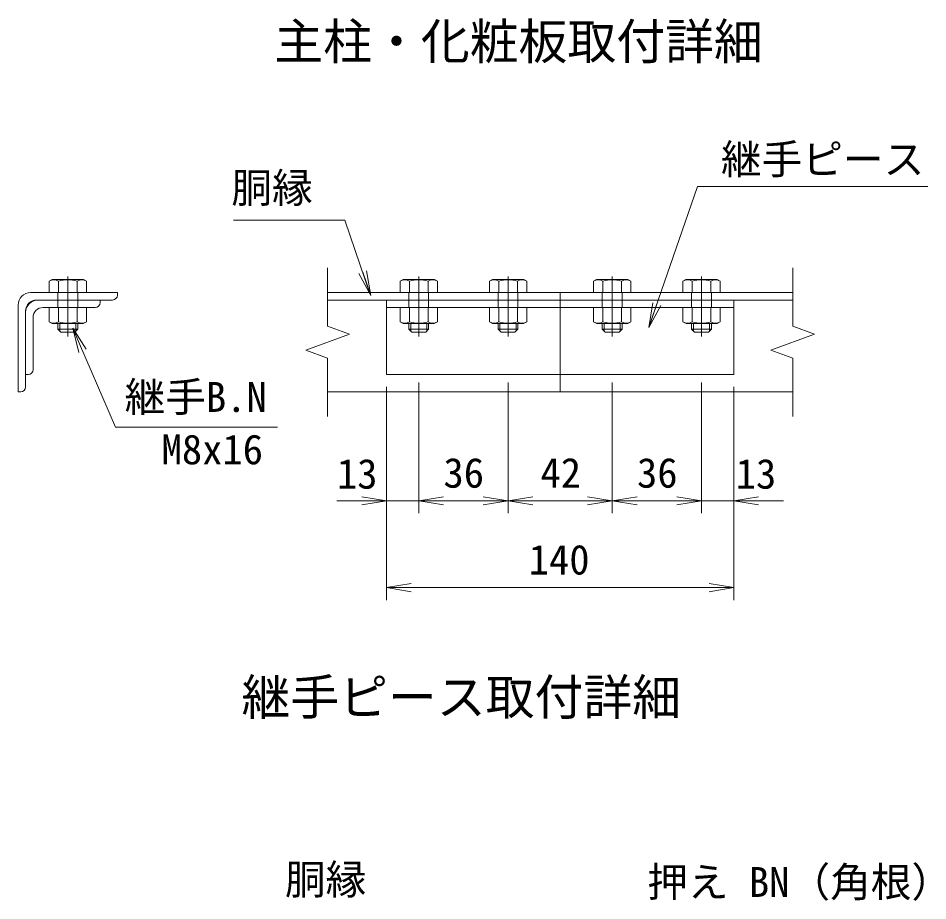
# Model space of a CAD drawing. Units: millimetres, scale not verified, with parts at other scales. Extents: x -4200 to 4200, y -2970 to 2970.
# Drawn here: x 911 to 2378, y 77 to 1500 of the extents above; entities that cross this region are included whole.
import ezdxf
from ezdxf.enums import TextEntityAlignment as Align

# ---------------------------------------------------------------- set-up
doc = ezdxf.new("R2010")
doc.units = ezdxf.units.MM
doc.header["$LTSCALE"] = 15
doc.linetypes.add('LONG_CHAIN', pattern=[21, 18, -1, 1, -1])
doc.linetypes.add('LONG_DASHED2', pattern=[13, 12, -1])
doc.layers.add('0-0_D-TTL-TXT', color=7, linetype='Continuous')
for name, color, linetype, lineweight in [('0-1_D-STR1', 1, 'Continuous', 9), ('0-2_D-BMK', 2, 'LONG_CHAIN', 9), ('0-3_D-STR-DIM', 7, 'Continuous', 9), ('0-7_D-STR3', 3, 'Continuous', 9), ('0-8_0', 7, 'Continuous', 9), ('0-9_D-STR-TXT', 7, 'Continuous', 9)]:
    doc.layers.add(name, color=color, linetype=linetype, lineweight=lineweight)
doc.styles.add('ＭＳ ゴシック', font='')
doc.styles.get('ＭＳ ゴシック').set_extended_font_data('MS Gothic')

# ---------------------------------------------------------------- blocks, each defined once
blk = doc.blocks.new('_Open')
at = {"layer": '0-8_0'}
blk.add_line((-15, 2.5), (0, 0), dxfattribs=at)
blk.add_lwpolyline([(-15, -2.5), (0, 0), (-15, 0)], dxfattribs=at)

msp = doc.modelspace()

# ---------------------------------------------------------------- linework, layer by layer
at = {"layer": '0-1_D-STR1'}
for p, q in [((1071.2, 1057.78), (931.2, 1057.78)), ((1071.2, 1053.78), (1071.2, 1057.78)), ((1409.97, 1057.78), (2159.97, 1057.78)), ((1784.97, 1057.78), (1784.97, 1045.78)), ((1063.2, 1045.78), (941.2, 1045.78)), ((1409.97, 1045.78), (2159.97, 1045.78)), ((911.2, 1037.78), (911.2, 897.78)), ((923.2, 1027.78), (923.2, 905.78)), ((1784.97, 925.78), (1784.97, 897.78)), ((915.2, 897.78), (911.2, 897.78)), ((1409.97, 897.78), (2159.97, 897.78))]:
    msp.add_line(p, q, dxfattribs=at)
at = {"layer": '0-1_D-STR1', "color": 4, "linetype": 'LONG_DASHED2'}
msp.add_line((1784.97, 1045.78), (1784.97, 925.78), dxfattribs=at)
at = {"layer": '0-1_D-STR1'}
for centre, radius, start, end in [((931.2, 1037.78), 20, 90, 180), ((941.2, 1027.78), 18, 90, 180), ((1063.2, 1053.78), 8, 270, 0), ((915.2, 905.78), 8, 270, 0)]:
    msp.add_arc(centre, radius, start, end, dxfattribs=at)
at = {"layer": '0-2_D-BMK'}
for p, q in [((991.2, 986.98), (991.2, 1083.78)), ((1556.97, 986.98), (1556.97, 1083.78)), ((1700.97, 986.98), (1700.97, 1083.78)), ((1868.97, 986.98), (1868.97, 1083.78)), ((2012.97, 986.98), (2012.97, 1083.78))]:
    msp.add_line(p, q, dxfattribs=at)
at = {"layer": '0-3_D-STR-DIM'}
for p, q in [((1409.97, 1097.78), (1409.97, 1003.43)), ((2159.97, 1097.78), (2159.97, 1003.43)), ((1445.21, 990.61), (1409.97, 1003.43)), ((1374.73, 964.96), (1445.21, 990.61)), ((1409.97, 952.13), (1374.73, 964.96)), ((1409.97, 952.13), (1409.97, 857.78)), ((2159.97, 952.13), (2159.97, 857.78)), ((1556.97, 912.78), (1556.97, 702.07)), ((1556.97, 912.78), (1556.97, 702.07)), ((1700.97, 912.78), (1700.97, 702.07)), ((1700.97, 912.78), (1700.97, 702.07)), ((1868.97, 912.78), (1868.97, 702.07)), ((1868.97, 912.78), (1868.97, 702.07)), ((2012.97, 912.78), (2012.97, 702.07)), ((2012.97, 912.78), (2012.97, 702.07)), ((1504.97, 905.78), (1504.97, 702.07)), ((1504.97, 905.78), (1504.97, 562.07)), ((2064.97, 905.78), (2064.97, 702.07)), ((2064.97, 905.78), (2064.97, 562.07)), ((1464.97, 722.07), (1424.97, 722.07)), ((1504.97, 722.07), (1556.97, 722.07)), ((1596.97, 722.07), (1636.97, 722.07)), ((1596.97, 722.07), (1660.97, 722.07)), ((1740.97, 722.07), (1828.97, 722.07)), ((1908.97, 722.07), (1972.97, 722.07)), ((1972.97, 722.07), (1932.97, 722.07)), ((2012.97, 722.07), (2064.97, 722.07)), ((2104.97, 722.07), (2144.97, 722.07)), ((1544.97, 582.07), (2024.97, 582.07))]:
    msp.add_line(p, q, dxfattribs=at)
msp.add_lwpolyline([(2159.97, 952.13), (2124.73, 964.96), (2195.21, 990.61), (2159.97, 1003.43)], dxfattribs=at)
at = {"layer": '0-7_D-STR3'}
for p, q in [((966, 1078.98), (961.17, 1076.2)), ((961.17, 1057.78), (961.17, 1076.2)), ((1016.4, 1078.98), (966, 1078.98)), ((976.19, 1057.78), (976.19, 1076.2)), ((1006.21, 1057.78), (1006.21, 1076.2)), ((1016.4, 1078.98), (1021.22, 1076.2)), ((1021.22, 1057.78), (1021.22, 1076.2)), ((1531.77, 1078.98), (1526.95, 1076.2)), ((1526.95, 1057.78), (1526.95, 1076.2)), ((1582.17, 1078.98), (1531.77, 1078.98)), ((1541.96, 1057.78), (1541.96, 1076.2)), ((1571.98, 1057.78), (1571.98, 1076.2)), ((1582.17, 1078.98), (1586.99, 1076.2)), ((1586.99, 1057.78), (1586.99, 1076.2)), ((1675.77, 1078.98), (1670.95, 1076.2)), ((1670.95, 1057.78), (1670.95, 1076.2)), ((1726.17, 1078.98), (1675.77, 1078.98)), ((1685.96, 1057.78), (1685.96, 1076.2)), ((1715.98, 1057.78), (1715.98, 1076.2)), ((1726.17, 1078.98), (1730.99, 1076.2)), ((1730.99, 1057.78), (1730.99, 1076.2)), ((1843.77, 1078.98), (1838.95, 1076.2)), ((1838.95, 1057.78), (1838.95, 1076.2)), ((1894.17, 1078.98), (1843.77, 1078.98)), ((1853.96, 1057.78), (1853.96, 1076.2)), ((1883.98, 1057.78), (1883.98, 1076.2)), ((1894.17, 1078.98), (1898.99, 1076.2)), ((1898.99, 1057.78), (1898.99, 1076.2)), ((1987.77, 1078.98), (1982.95, 1076.2)), ((1982.95, 1057.78), (1982.95, 1076.2)), ((2038.17, 1078.98), (1987.77, 1078.98)), ((1997.96, 1057.78), (1997.96, 1076.2)), ((2027.98, 1057.78), (2027.98, 1076.2)), ((2038.17, 1078.98), (2042.99, 1076.2)), ((2042.99, 1057.78), (2042.99, 1076.2)), ((1021.22, 1057.78), (961.17, 1057.78)), ((975.2, 1057.78), (975.2, 1033.78)), ((1007.2, 1057.78), (1007.2, 1033.78)), ((1586.99, 1057.78), (1526.95, 1057.78)), ((1540.97, 1057.78), (1540.97, 1033.78)), ((1572.97, 1057.78), (1572.97, 1033.78)), ((1730.99, 1057.78), (1670.95, 1057.78)), ((1684.97, 1057.78), (1684.97, 1033.78)), ((1716.97, 1057.78), (1716.97, 1033.78)), ((1898.99, 1057.78), (1838.95, 1057.78)), ((1852.97, 1057.78), (1852.97, 1033.78)), ((1884.97, 1057.78), (1884.97, 1033.78)), ((2042.99, 1057.78), (1982.95, 1057.78)), ((1996.97, 1057.78), (1996.97, 1033.78)), ((2028.97, 1057.78), (2028.97, 1033.78)), ((943.2, 1045.78), (1043.2, 1045.78)), ((1043.2, 1041.78), (1043.2, 1045.78)), ((1504.97, 1045.78), (1504.97, 925.78)), ((1504.97, 1045.78), (2064.97, 1045.78)), ((2064.97, 1045.78), (2064.97, 925.78)), ((951.2, 1033.78), (1035.2, 1033.78)), ((961.17, 1033.78), (961.17, 1010.68)), ((961.17, 1033.78), (1021.22, 1033.78)), ((976.19, 1033.78), (976.19, 1010.68)), ((1006.21, 1033.78), (1006.21, 1010.68)), ((1021.22, 1033.78), (1021.22, 1010.68)), ((1504.97, 1033.78), (2064.97, 1033.78)), ((1526.95, 1033.78), (1526.95, 1010.68)), ((1526.95, 1033.78), (1586.99, 1033.78)), ((1541.96, 1033.78), (1541.96, 1010.68)), ((1571.98, 1033.78), (1571.98, 1010.68)), ((1586.99, 1033.78), (1586.99, 1010.68)), ((1670.95, 1033.78), (1670.95, 1010.68)), ((1670.95, 1033.78), (1730.99, 1033.78)), ((1685.96, 1033.78), (1685.96, 1010.68)), ((1715.98, 1033.78), (1715.98, 1010.68)), ((1730.99, 1033.78), (1730.99, 1010.68)), ((1838.95, 1033.78), (1838.95, 1010.68)), ((1838.95, 1033.78), (1898.99, 1033.78)), ((1853.96, 1033.78), (1853.96, 1010.68)), ((1883.98, 1033.78), (1883.98, 1010.68)), ((1898.99, 1033.78), (1898.99, 1010.68)), ((1982.95, 1033.78), (1982.95, 1010.68)), ((1982.95, 1033.78), (2042.99, 1033.78)), ((1997.96, 1033.78), (1997.96, 1010.68)), ((2027.98, 1033.78), (2027.98, 1010.68)), ((2042.99, 1033.78), (2042.99, 1010.68)), ((923.2, 925.78), (923.2, 1025.78)), ((935.2, 933.78), (935.2, 1017.78)), ((961.17, 1010.68), (966.2, 1007.78)), ((966.2, 1007.78), (1016.2, 1007.78)), ((975.2, 1007.78), (975.2, 998.58)), ((975.2, 998.58), (980, 993.78)), ((1007.2, 998.58), (975.2, 998.58)), ((978.2, 1007.78), (978.2, 995.58)), ((1007.2, 998.58), (1002.4, 993.78)), ((1004.2, 1007.78), (1004.2, 995.58)), ((1007.2, 1007.78), (1007.2, 998.58)), ((1021.22, 1010.68), (1016.2, 1007.78)), ((1526.95, 1010.68), (1531.97, 1007.78)), ((1531.97, 1007.78), (1581.97, 1007.78)), ((1540.97, 1007.78), (1540.97, 998.58)), ((1540.97, 998.58), (1545.77, 993.78)), ((1572.97, 998.58), (1540.97, 998.58)), ((1543.97, 1007.78), (1543.97, 995.58)), ((1572.97, 998.58), (1568.17, 993.78)), ((1569.97, 1007.78), (1569.97, 995.58)), ((1572.97, 1007.78), (1572.97, 998.58)), ((1586.99, 1010.68), (1581.97, 1007.78)), ((1670.95, 1010.68), (1675.97, 1007.78)), ((1675.97, 1007.78), (1725.97, 1007.78)), ((1684.97, 1007.78), (1684.97, 998.58)), ((1684.97, 998.58), (1689.77, 993.78)), ((1716.97, 998.58), (1684.97, 998.58)), ((1687.97, 1007.78), (1687.97, 995.58)), ((1716.97, 998.58), (1712.17, 993.78)), ((1713.97, 1007.78), (1713.97, 995.58)), ((1716.97, 1007.78), (1716.97, 998.58)), ((1730.99, 1010.68), (1725.97, 1007.78)), ((1838.95, 1010.68), (1843.97, 1007.78)), ((1843.97, 1007.78), (1893.97, 1007.78)), ((1852.97, 1007.78), (1852.97, 998.58)), ((1852.97, 998.58), (1857.77, 993.78)), ((1884.97, 998.58), (1852.97, 998.58)), ((1855.97, 1007.78), (1855.97, 995.58)), ((1884.97, 998.58), (1880.17, 993.78)), ((1881.97, 1007.78), (1881.97, 995.58)), ((1884.97, 1007.78), (1884.97, 998.58)), ((1898.99, 1010.68), (1893.97, 1007.78)), ((1982.95, 1010.68), (1987.97, 1007.78)), ((1987.97, 1007.78), (2037.97, 1007.78)), ((1996.97, 1007.78), (1996.97, 998.58)), ((1996.97, 998.58), (2001.77, 993.78)), ((2028.97, 998.58), (1996.97, 998.58)), ((1999.97, 1007.78), (1999.97, 995.58)), ((2028.97, 998.58), (2024.17, 993.78)), ((2025.97, 1007.78), (2025.97, 995.58)), ((2028.97, 1007.78), (2028.97, 998.58)), ((2042.99, 1010.68), (2037.97, 1007.78)), ((1002.4, 993.78), (980, 993.78)), ((1568.17, 993.78), (1545.77, 993.78)), ((1712.17, 993.78), (1689.77, 993.78)), ((1880.17, 993.78), (1857.77, 993.78)), ((2024.17, 993.78), (2001.77, 993.78)), ((923.2, 925.78), (927.2, 925.78)), ((1504.97, 925.78), (2064.97, 925.78))]:
    msp.add_line(p, q, dxfattribs=at)
for centre, radius, start, end in [((968.68, 1065.23), 13.29, 55.61585, 124.38415), ((991.2, 1028.84), 49.68, 72.4121, 107.5879), ((1013.71, 1065.23), 13.29, 55.61585, 124.38415), ((1534.46, 1065.23), 13.29, 55.61585, 124.38415), ((1556.97, 1028.84), 49.68, 72.4121, 107.5879), ((1579.49, 1065.23), 13.29, 55.61585, 124.38415), ((1678.46, 1065.23), 13.29, 55.61585, 124.38415), ((1700.97, 1028.84), 49.68, 72.4121, 107.5879), ((1723.49, 1065.23), 13.29, 55.61585, 124.38415), ((1846.46, 1065.23), 13.29, 55.61585, 124.38415), ((1868.97, 1028.84), 49.68, 72.4121, 107.5879), ((1891.49, 1065.23), 13.29, 55.61585, 124.38415), ((1990.46, 1065.23), 13.29, 55.61585, 124.38415), ((2012.97, 1028.84), 49.68, 72.4121, 107.5879), ((2035.49, 1065.23), 13.29, 55.61585, 124.38415), ((943.2, 1025.78), 20, 90, 180), ((1035.2, 1041.78), 8, 270, 0), ((951.2, 1017.78), 16, 90, 180), ((968.68, 1021.65), 13.29, 235.61585, 304.38416), ((991.2, 1058.04), 49.68, 252.4121, 287.5879), ((1013.71, 1021.65), 13.29, 235.61586, 304.38414), ((1534.46, 1021.65), 13.29, 235.61585, 304.38416), ((1556.97, 1058.04), 49.68, 252.4121, 287.5879), ((1579.49, 1021.65), 13.29, 235.61586, 304.38414), ((1678.46, 1021.65), 13.29, 235.61585, 304.38416), ((1700.97, 1058.04), 49.68, 252.4121, 287.5879), ((1723.49, 1021.65), 13.29, 235.61586, 304.38414), ((1846.46, 1021.65), 13.29, 235.61585, 304.38416), ((1868.97, 1058.04), 49.68, 252.4121, 287.5879), ((1891.49, 1021.65), 13.29, 235.61586, 304.38414), ((1990.46, 1021.65), 13.29, 235.61585, 304.38416), ((2012.97, 1058.04), 49.68, 252.4121, 287.5879), ((2035.49, 1021.65), 13.29, 235.61586, 304.38414), ((927.2, 933.78), 8, 270, 0)]:
    msp.add_arc(centre, radius, start, end, dxfattribs=at)
at = {"layer": '0-9_D-STR-TXT'}
for points in [[(2377.73, 1229.08), (2006.5, 1229.08), (1928.5, 1003.41)], [(1258.46, 1174.35), (1438.07, 1174.35), (1478.94, 1054.9)], [(1329.07, 840.74), (1068.08, 840.74), (999.88, 998.68)]]:
    msp.add_lwpolyline(points, dxfattribs=at)

# ---------------------------------------------------------------- block references
at = {"layer": '0-3_D-STR-DIM', "xscale": 2.666667, "yscale": 2.666667}
for p in [(1504.97, 722.07), (1700.97, 722.07), (1868.97, 722.07), (2012.97, 722.07), (2012.97, 722.07), (2064.97, 582.07)]:
    msp.add_blockref('_Open', p, dxfattribs=at)
at = {"layer": '0-3_D-STR-DIM', "xscale": 2.666667, "yscale": 2.666667, "rotation": 180}
for p in [(1556.97, 722.07), (1556.97, 722.07), (1700.97, 722.07), (1868.97, 722.07), (2064.97, 722.07), (1504.97, 582.07)]:
    msp.add_blockref('_Open', p, dxfattribs=at)
at = {"layer": '0-9_D-STR-TXT', "xscale": 2.666667, "yscale": 2.666667}
for p, rotation in [((1479.59, 1053.01), 288.89188), ((1927.85, 1001.52), 250.93299), ((999.08, 1000.52), 113.3565)]:
    msp.add_blockref('_Open', p, dxfattribs=dict(at, rotation=rotation))

# ---------------------------------------------------------------- texts
at = {"layer": '0-0_D-TTL-TXT', "style": 'ＭＳ ゴシック'}
for s, p in [('主柱・化粧板取付詳細', (1324.2, 1416.55)), ('継手ピース取付詳細', (1271.17, 359.46))]:
    msp.add_text(s, height=57.73, dxfattribs=at).set_placement(p, align=Align.BOTTOM_LEFT)
at = {"layer": '0-3_D-STR-DIM', "style": 'ＭＳ ゴシック'}
for s, p in [('13', (1425.06, 727.26)), ('36', (1596.87, 728.82)), ('42', (1753.25, 728.82)), ('36', (1908.87, 728.82)), ('13', (2067.98, 727.26)), ('140', (1734.32, 588.82))]:
    msp.add_text(s, height=48.06, dxfattribs=at).set_placement(p, align=Align.BOTTOM_LEFT)
at = {"layer": '0-9_D-STR-TXT', "style": 'ＭＳ ゴシック'}
for s, p in [('継手ピース', (2044.29, 1234.3)), ('胴縁', (1254.91, 1188.33)), ('継手B.N', (1082.79, 851.07)), ('M8x16', (1142.43, 766.59)), ('胴縁', (1341.25, 73.23)), ('押え BN（角根）', (1925.46, 69.1))]:
    msp.add_text(s, height=48.06, dxfattribs=at).set_placement(p, align=Align.BOTTOM_LEFT)

doc.saveas('drawing.dxf')
